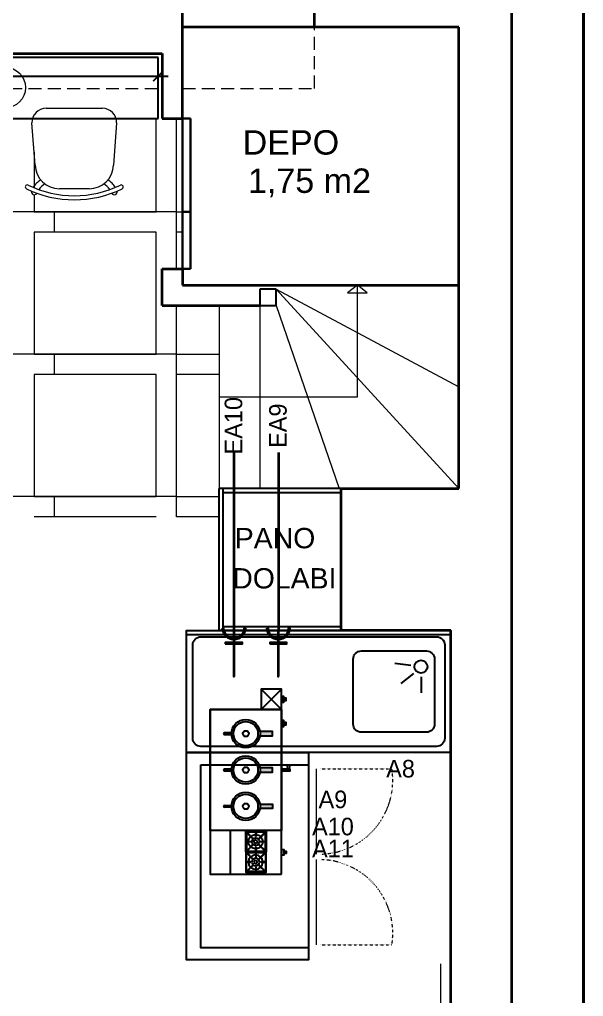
# Model space of a CAD drawing. Header units: millimetres. Extents: x -937 to 10425, y -275 to 2422.
# Drawn here: x 4605.3 to 4882.8, y 750.3 to 1231 of the extents above; entities that cross this region are included whole.
import ezdxf
from ezdxf.enums import TextEntityAlignment as Align

# ---------------------------------------------------------------- set-up
doc = ezdxf.new("R2010")
doc.units = ezdxf.units.MM
doc.header["$PDMODE"] = 35
doc.linetypes.add('DOT', pattern=[0.25, 0, -0.25])
doc.linetypes.add('HIDDEN', pattern=[9.524999999999999, 6.349999999999999, -3.174999999999999])
for name, color, linetype in [('-DWG_ANA', 7, 'Continuous'), ('ELEKTRİK', 10, 'Continuous'), ('S2000-002 Çizgi', 7, 'Continuous'), ('SKTÜRK-002 Çizgi', 7, 'Continuous'), ('stair', 3, 'Continuous')]:
    doc.layers.add(name, color=color, linetype=linetype)
for name, color, linetype, lineweight in [('-DWG_DETAY1', 7, 'Continuous', 9), ('-DWG_DETAY4', 7, 'DOT', 18), ('ELK', 1, 'Continuous', 35), ('Sebe - ANTET', 143, 'Continuous', 5), ('Sebe - Aydınlatma', 240, 'Continuous', 18), ('Sebe - Dograma', 4, 'Continuous', 30), ('Sebe - Duvar', 5, 'Continuous', 35), ('Sebe - Merdiven', 6, 'Continuous', 18), ('Sebe - Mobilya', 11, 'Continuous', 25), ('Sebe - Mobilya Alçak', 41, 'Continuous', 20), ('Sebe - Tefriş - ince', 9, 'Continuous', 0), ('Sebe - Yazı', 8, 'Continuous', 15)]:
    doc.layers.add(name, color=color, linetype=linetype, lineweight=lineweight)
doc.styles.get("Standard").update_dxf_attribs({"font": 'arial.ttf'})
doc.styles.add('TAKSİM', font='GOTHIC.TTF', dxfattribs={"height": 20})
doc.dimstyles.new('ölçü iç', dxfattribs={"dimtxt": 15, "dimasz": 5, "dimexe": 5, "dimexo": 0.625, "dimtad": 1, "dimdec": 0, "dimtxsty": 'Standard', "dimblk": 'ARCHTICK', "dimcen": 5, "dimdle": 5, "dimclrd": 253, "dimclre": 253, "dimadec": 0, "dimazin": 0, "dimtfac": 1, "dimtdec": 0, "dimtmove": 0, "dimatfit": 3, "dimldrblk": 'ARCHTICK', "dimfxl": 30, "dimfxlon": 1, "dimarcsym": 2})

# ---------------------------------------------------------------- blocks, each defined once
blk = doc.blocks.new('_ArchTick')
at = {"color": 0, "linetype": 'ByBlock', "const_width": 0.15}
blk.add_lwpolyline([(-0.5, -0.5), (0.5, 0.5)], dxfattribs=at)
blk = doc.blocks.new('*D163')
at = {"layer": 'Defpoints', "color": 0, "transparency": 16777216}
for p in [(4673.510255148074, 1203.109673479783), (4315.510255148074, 1197.082130170431), (4673.510255148074, 1197.282120942092)]:
    blk.add_point(p, dxfattribs=at)
at = {"layer": 'Sebe - Tefriş - ince', "color": 253, "lineweight": -2, "transparency": 16777216}
for p, q in [((4315.510255148074, 1197.707130170431), (4315.510255148074, 1208.109673479783)), ((4673.510255148074, 1197.907120942092), (4673.510255148074, 1208.109673479783)), ((4310.510255148074, 1203.109673479783), (4678.510255148074, 1203.109673479783))]:
    blk.add_line(p, q, dxfattribs=at)
at = {"layer": 'Sebe - Tefriş - ince', "color": 253, "lineweight": -2, "transparency": 16777216, "xscale": 5, "yscale": 5, "zscale": 5, "rotation": 180}
blk.add_blockref('_ArchTick', (4315.510255148074, 1203.109673479783), dxfattribs=at)
at = {"layer": 'Sebe - Tefriş - ince', "color": 253, "lineweight": -2, "transparency": 16777216, "xscale": 5, "yscale": 5, "zscale": 5}
blk.add_blockref('_ArchTick', (4673.510255148074, 1203.109673479783), dxfattribs=at)
at = {"layer": 'Sebe - Tefriş - ince', "color": 0, "transparency": 16777216, "insert": (4494.510255148074, 1211.398384257409), "char_height": 15, "attachment_point": 5}
blk.add_mtext('358', dxfattribs=at)
blk = doc.blocks.new('A$C08847F1B')
at = {"layer": 'S2000-002 Çizgi'}
blk.add_lwpolyline([(-1.08697081487e-05, 30.56933599183321), (30.56932992652264, 30.56933599183321), (30.56932992652264, -4.8043993957e-06), (-1.08697081487e-05, -4.8043993957e-06), (-1.08697081487e-05, 30.56933599183321)], dxfattribs=at)
blk.add_lwpolyline([(15.5467423541636, 29.52100468880781), (15.5467423541636, 23.44068313125808, -0.4142135623730951), (15.33707609355861, 23.23101687065264), (15.23224296325588, 23.23101687065264, -0.4142135623730951), (15.02257670265044, 23.44068313125808), (15.02257670265044, 29.52100468880781), (2.684409344779396, 29.52100468880781, 0.6681786379192877), (2.313768258129584, 28.62619795064529), (10.80520014284729, 20.13476606592667, -0.8104432851896715), (10.38339609087506, 19.81528794459882), (1.585204476214585, 28.61347955925976, 0.6681786379193126), (1.048320433317257, 28.39109490726969), (1.048320433317257, 15.54674841947326), (7.128641990866981, 15.54674841947326, -0.4142135623730951), (7.338308251472426, 15.33708215886872), (7.338308251472426, 15.232249028566, -0.4142135623730951), (7.128641990866981, 15.02258276796055), (1.048320433317257, 15.02258276796055), (1.048320433317257, 2.684415410089059, 0.6681786379192877), (1.943127171479773, 2.313774323439247), (10.43455905619794, 10.80520620815696, -0.8104432851896715), (10.75403717752624, 10.38340215618518), (1.955845562865306, 1.585210541525157, 0.6681786379193126), (2.17823021485583, 1.04832649862783), (15.02257670265044, 1.04832649862692), (15.02257670265044, 7.128648056176642, -0.4142135623730951), (15.23224296325588, 7.338314316782088), (15.33707609355861, 7.338314316782088, -0.4142135623730951), (15.5467423541636, 7.128648056176642), (15.5467423541636, 1.04832649862692), (27.88490971203464, 1.04832649862692, 0.6681786379192877), (28.25555079868491, 1.943133236789435), (19.76411891396719, 10.43456512150715, -0.8104432851896717), (20.18592296593943, 10.75404324283499), (28.98411458059945, 1.955851628174968, 0.6681786379193126), (29.52099862349678, 2.178236280165037), (29.52099862349678, 15.02258276796055), (23.44067706594706, 15.02258276796055, -0.4142135623730951), (23.23101080534161, 15.232249028566), (23.23101080534207, 15.33708215886872, -0.4142135623730951), (23.44067706594706, 15.54674841947326), (29.52099862349678, 15.54674841947326), (29.52099862349678, 28.39109490726969, 0.6681786379193126), (28.98411458059945, 28.61347955925976), (20.18592296593943, 19.81528794459882, -0.8104432851896715), (19.76411891396719, 20.13476606592667), (28.25555079868491, 28.62619795064529, 0.6681786379192877), (27.88490971203464, 29.52100468880781)], format="xyb", close=True, dxfattribs=at)
for radius in [10.75000880901227, 5.655118676306867, 2.598184596683391]:
    blk.add_circle((15.28468049315234, 15.79797985083223), radius, dxfattribs=at)
blk = doc.blocks.new('A$C0AAB4699')
at = {"layer": 'S2000-002 Çizgi'}
for points in [[(34.3807257616063, 14.78749576513827, -0.0722128195655684), (32.36925600761606, 14.78749576513827), (32.36925600761606, 8.523944302000016), (34.3807257616063, 8.523944302000016)], [(50.24425600761606, 8.523944302000016), (52.25572576160629, 8.523944302000016), (52.25572576160629, 14.78749576513827, -0.0722128195655684), (50.24425600761606, 14.78749576513827)], [(68.11925600761606, 8.523944302000016), (70.1307257616063, 8.523944302000016), (70.1307257616063, 14.78749576513827, -0.0722128195655684), (68.11925600761606, 14.78749576513827)]]:
    blk.add_hatch(color=256, dxfattribs=at).paths.add_polyline_path(points)
for p, q in [((80.99999088461117, 14.21486881393503), (90.99999088461115, 4.214868813935026)), ((90.99999088461115, 14.21486881393503), (80.99999088461117, 4.214868813935026))]:
    blk.add_line(p, q, dxfattribs=at)
for points in [[(-9.1153888206e-06, 4.214868813935026), (80.99999088461117, 4.214868813935026), (80.99999088461117, 39.21486881393503), (-9.1153888206e-06, 39.21486881393503)], [(-9.1153888206e-06, 29.21486881393503), (21.49999088461118, 29.21486881393503), (21.49999088461118, 39.21486881393503), (-9.1153888206e-06, 39.21486881393503)], [(80.99999088461117, 4.214868813935026), (21.49999088461118, 4.214868813935026), (21.49999088461118, 39.21486881393503), (80.99999088461117, 39.21486881393503)], [(80.99999088461117, 4.214868813935026), (90.99999088461115, 4.214868813935026), (90.99999088461115, 14.21486881393503), (80.99999088461117, 14.21486881393503)], [(9.27871351894828, 4.214868813935026), (12.19471351894936, 4.214868813935026), (12.19471351894936, 3.04846881393405), (9.27871351894828, 3.04846881393405)], [(10.15351351894969, 3.04846881393405), (11.31991351894794, 3.04846881393405), (11.31991351894794, 1.882068813934893), (10.15351351894969, 1.882068813934893)], [(53.84823005945599, 0.202836296735768), (51.18846925953675, 0.4113672894472984), (51.18846925953675, 1.036968932365198), (53.84823005945599, 1.245499925076728)], [(75.53315452851893, 4.214868813935026), (72.61715452851784, 4.214868813935026), (72.61715452851784, 3.04846881393405), (75.53315452851893, 3.04846881393405)], [(74.6583545285175, 3.04846881393405), (73.49195452851927, 3.04846881393405), (73.49195452851927, 1.882068813934893), (74.6583545285175, 1.882068813934893)], [(87.45799088461172, 4.214868813935026), (84.54199088461066, 4.214868813935026), (84.54199088461066, 3.04846881393405), (87.45799088461172, 3.04846881393405)], [(86.5831908846103, 3.04846881393405), (85.41679088461207, 3.04846881393405), (85.41679088461207, 1.882068813934893), (86.5831908846103, 1.882068813934893)]]:
    blk.add_lwpolyline(points, close=True, dxfattribs=at)
for points in [[(32.9373856725797, 28.70117697192564), (32.9373856725797, 32.22389019807905)], [(33.81259609664267, 32.22389019807905), (33.81259609664267, 28.70117697192564)], [(50.81238567257969, 32.22389019807905), (50.81238567257969, 28.70117697192564)], [(51.68759609664268, 28.70117697192564), (51.68759609664268, 32.22389019807905)], [(68.6873856725797, 32.22389019807905), (68.6873856725797, 28.70117697192564)], [(69.56259609664265, 28.70117697192564), (69.56259609664265, 32.22389019807905)], [(34.3807257616063, 14.78749576513837), (34.3807257616063, 8.523944302000016), (32.36925600761606, 8.523944302000016), (32.36925600761606, 14.78749576513837)], [(50.24425600761606, 14.78749576513837), (50.24425600761606, 8.523944302000016), (52.25572576160629, 8.523944302000016), (52.25572576160629, 14.78749576513837)], [(68.11925600761606, 14.78749576513837), (68.11925600761606, 8.523944302000016), (70.1307257616063, 8.523944302000016), (70.1307257616063, 14.78749576513837)], [(51.79564194613431, 2.3986449378e-06), (50.70433982308805, 2.3986449378e-06), (50.70433982308805, 4.214868813935026)], [(51.79564194613431, 4.214868813935026), (51.79564194613431, 1.084572582696637)], [(51.79564194613431, 0.3637636391158594), (51.79564194613431, 2.3986449378e-06)]]:
    blk.add_lwpolyline(points, dxfattribs=at)
for centre, radius in [((33.37499088461118, 21.71486881393503), 7), ((33.37499088461118, 21.71486881393503), 6), ((51.24999088461118, 21.71486881393503), 7), ((51.24999088461118, 21.71486881393503), 6), ((69.12499088461117, 21.71486881393503), 7), ((69.12499088461117, 21.71486881393503), 6), ((33.37499088461118, 21.71486881393503), 1.445467692938109), ((51.24999088461118, 21.71486881393503), 1.445467692938109), ((69.12499088461117, 21.71486881393503), 1.445467692938109)]:
    blk.add_circle(centre, radius, dxfattribs=at)
for centre in [(33.37499088461118, 32.22389019807905), (51.24999088461118, 32.22389019807905), (69.12499088461117, 32.22389019807905)]:
    blk.add_arc(centre, 0.4376052120314853, 0, 180, dxfattribs=at)
at = {"layer": 'S2000-002 Çizgi', "yscale": 0.3284582400001454}
for p, xscale, zscale in [((10.95923543848403, 11.69618367231396), -0.3284582400001454, 0.3284582400000002), ((10.95924257897513, 11.69618367231396), 0.3284582400001454, 0.3284582400001454)]:
    blk.add_blockref('A$C08847F1B', p, dxfattribs=dict(at, xscale=xscale, zscale=zscale))
blk = doc.blocks.new('*D160')
at = {"layer": 'Defpoints', "color": 0, "transparency": 16777216}
for p in [(4673.510255148074, 1203.109673479783), (4315.510255148074, 1197.082130170431), (4673.510255148074, 1197.282120942092)]:
    blk.add_point(p, dxfattribs=at)
at = {"layer": 'Sebe - Tefriş - ince', "color": 253, "lineweight": -2, "transparency": 16777216}
for p, q in [((4315.510255148074, 1197.707130170431), (4315.510255148074, 1208.109673479783)), ((4673.510255148074, 1197.907120942092), (4673.510255148074, 1208.109673479783)), ((4310.510255148074, 1203.109673479783), (4678.510255148074, 1203.109673479783))]:
    blk.add_line(p, q, dxfattribs=at)
at = {"layer": 'Sebe - Tefriş - ince', "color": 253, "lineweight": -2, "transparency": 16777216, "xscale": 5, "yscale": 5, "zscale": 5, "rotation": 180}
blk.add_blockref('_ArchTick', (4315.510255148074, 1203.109673479783), dxfattribs=at)
at = {"layer": 'Sebe - Tefriş - ince', "color": 253, "lineweight": -2, "transparency": 16777216, "xscale": 5, "yscale": 5, "zscale": 5}
blk.add_blockref('_ArchTick', (4673.510255148074, 1203.109673479783), dxfattribs=at)
at = {"layer": 'Sebe - Tefriş - ince', "color": 0, "transparency": 16777216, "insert": (4494.510255148074, 1211.398384257409), "char_height": 15, "attachment_point": 5}
blk.add_mtext('358', dxfattribs=at)
blk = doc.blocks.new('A$C5EE302AF')
at = {"layer": '-DWG_ANA', "color": 0}
blk.add_lwpolyline([(-2.751512511167675e-07, 119.1590969458539), (52.99999972484875, 119.1590969458539), (52.99999972484875, 29.15909694585389), (-2.751512511167675e-07, 29.15909694585389)], close=True, dxfattribs=at)
at = {"layer": '-DWG_DETAY1', "color": 0}
for p, q in [((56.99999972484875, 75.15909683834434), (56.99999972484875, 117.1590967308421)), ((56.99999972484875, 30.51947350326191), (56.99999972484875, 72.51947339575963))]:
    blk.add_line(p, q, dxfattribs=at)
at = {"layer": '-DWG_DETAY4', "color": 0}
blk.add_line((58.99999972484875, 30.51947361077146), (93.99999972484875, 30.51947361077146), dxfattribs=at)
blk.add_lwpolyline([(58.99999972484875, 117.1590967308421), (93.99999972484875, 117.1590967308421, -0.4548848171033103), (58.99999972484875, 75.18940672095596, -0.4142135623730951)], format="xyb", dxfattribs=at)
blk.add_arc((58.20673501222677, 36.24892204759078), 36.24892244161198, 350.9057804484031, 88.74604966090799, dxfattribs=at)
blk = doc.blocks.new('A$C50025146')
at = {"layer": 'ELEKTRİK'}
for points in [[(16.0258407970905, 9.846670621633166), (16.5885051934838, 9.846670621633166), (16.5885051934838, 1.406704675742731), (16.0258407970905, 1.406704675742731)], [(6.940050297998823e-05, 5.345355450490388), (6.940050297998823e-05, 5.908019846885509), (22.50664525620232, 5.908019846885509), (22.50664525620232, 5.345355450490388)]]:
    blk.add_hatch(color=256, dxfattribs=at).paths.add_polyline_path(points)
h = blk.add_hatch(color=256, dxfattribs=at)
edge = h.paths.add_edge_path()
edge.add_line((23.70435837441619, 11.25333161261187), (23.70435837441619, 10.69066721622039))
edge.add_ellipse((23.70435837441619, 5.626687648689767), major_axis=(3.580774291992597, -3.580774291992606), ratio=0.9999999999999413, start_angle=134.9999999999983, end_angle=314.9999999999983)
edge.add_line((23.70435837441619, 0.5627080811555061), (23.70435837441619, 4.368476402305532e-05))
edge.add_ellipse((23.70435837441619, 5.626687648689767), major_axis=(3.978638102213783, 3.978638102213774), ratio=0.9999999999999128, start_angle=45.0000000000025, end_angle=225.0000000000025, ccw=False)
for points, elevation in [([(16.0258407970905, 1.406704675742731), (16.0258407970905, 9.846670621633166), (16.5885051934838, 9.846670621633166), (16.5885051934838, 1.406704675742731)], 4.791194770819646e-08), ([(6.940050297998823e-05, 5.908019846885509), (22.50664525620232, 5.908019846885509), (22.50664525620232, 5.345355450490388), (6.940050297998823e-05, 5.345355450490388)], 4.794507297291503e-08)]:
    blk.add_lwpolyline(points, close=True, dxfattribs=dict(at, elevation=elevation))
at = {"layer": 'ELEKTRİK', "elevation": 4.798666618537076e-08}
blk.add_lwpolyline([(23.70435837441437, 4.368476402305532e-05), (23.70435837441619, 0.5627080811555061, -0.9999999999999944), (23.70435837441619, 10.69066721622039), (23.70435837441619, 11.25333161261187, 0.9999999999999944)], format="xyb", close=True, dxfattribs=at)

msp = doc.modelspace()

# ---------------------------------------------------------------- linework, layer by layer
msp.add_lwpolyline([(4687.510255148074, 870.2821209420922), (4747.510255148074, 870.2821209420922), (4747.510255148074, 768.2821209420922), (4687.510255148074, 768.2821209420922)], close=True)
at = {"layer": 'ELK', "color": 1}
for p, q in [((4710.79671052254, 1017.972267324292), (4710.796710522511, 930.2821209420922)), ((4732.667842580595, 1017.972267324292), (4732.667842580566, 930.2821209420922))]:
    msp.add_line(p, q, dxfattribs=at)
at = {"layer": 'S2000-002 Çizgi'}
for p, q in [((4797.852579024384, 913.0442629542736), (4790.040865985829, 914.1569307612849)), ((4799.082761814898, 909.2350207557743), (4792.985074245162, 904.2271173474242)), ((4802.99141676611, 907.571942378529), (4802.99141676611, 899.681385348415))]:
    msp.add_line(p, q, dxfattribs=at)
for points in [[(4817.510255148074, 928.2821209420922), (4687.510255148074, 928.2821209420922), (4687.510255148074, 930.2821209420922), (4817.510255148074, 930.2821209420922)], [(4817.510255148074, 870.2821209420922), (4687.510255148074, 870.2821209420922), (4687.510255148074, 930.2821209420922), (4817.510255148074, 930.2821209420922)]]:
    msp.add_lwpolyline(points, close=True, dxfattribs=at)
for points in [[(4810.510255148076, 873.2821209420913), (4694.510255148076, 873.2821209420922, -0.4142135623730919), (4690.510255148076, 877.2821209420922), (4690.510255148074, 923.2821209420922, -0.4142135623731057), (4694.510255148074, 927.2821209420922), (4810.510255148076, 927.2821209420922, -0.4142135623730951), (4814.510255148076, 923.2821209420922), (4814.510255148076, 877.2821209420913, -0.4142135623730844)], [(4805.510255148076, 880.2821209420922), (4773.510255148076, 880.2821209420913, -0.4142135623730951), (4769.510255148076, 884.2821209420913), (4769.510255148076, 916.2821209420913, -0.4142135623730951), (4773.510255148076, 920.2821209420913), (4805.510255148076, 920.2821209420922, -0.4142135623730951), (4809.510255148076, 916.2821209420922), (4809.510255148076, 884.2821209420922, -0.4142135623730951)]]:
    msp.add_lwpolyline(points, format="xyb", close=True, dxfattribs=at)
msp.add_circle((4802.796047125719, 912.5374775024334), 3.187919533039349, dxfattribs=at)
at = {"layer": 'Sebe - ANTET', "lineweight": 40}
msp.add_lwpolyline([(3906.708892469615, 218.5500540086264), (4882.771558349832, 218.529254008628), (4882.771558349832, 1322.153100910718), (3906.708892469615, 1322.173900910716)], close=True, dxfattribs=at)
at = {"layer": 'Sebe - Aydınlatma'}
msp.add_circle((4598.305139448905, 1197.481291856462), 10, dxfattribs=at)
at = {"layer": 'Sebe - Dograma'}
for p, q in [((4685.51025172256, 1108.282119993517), (4685.51025172256, 1182.282119993516)), ((4685.51025172256, 1182.282119993516), (4689.51025172256, 1182.282119993516)), ((4689.51025172256, 1182.282119993517), (4689.51025172256, 1108.282119993517)), ((4685.51025172256, 1136.282119993517), (4689.51025172256, 1136.282119993517)), ((4689.51025172256, 1108.282119993517), (4685.51025172256, 1108.282119993517))]:
    msp.add_line(p, q, dxfattribs=at)
at = {"layer": 'Sebe - Duvar', "lineweight": 35}
for p, q in [((4685.510255148074, 1182.282120942092), (4685.510255148074, 1279.282120942087)), ((4847.510255148074, 256.2821119474243), (4847.510255148078, 1279.282120942086)), ((4750.510255148074, 1227.282120942092), (4750.510255148074, 1273.282120942087)), ((4821.510255148074, 1227.282120942088), (4750.510255148074, 1227.282120942092)), ((4821.510255148074, 1100.282120942092), (4821.510255148074, 1227.282120942088)), ((4314.510255148074, 1214.282120942092), (4675.510255148074, 1214.282120942092)), ((4675.510255148074, 1214.282120942092), (4675.510255148074, 1182.282120942092)), ((4675.510255148074, 1182.282120942092), (4685.510255148074, 1182.282120942092)), ((4675.510255148074, 1090.282120942092), (4675.510255148074, 1108.282120942092)), ((4675.510255148074, 1108.282120942092), (4685.510255148074, 1108.282120942092)), ((4685.510255148074, 1108.282120942092), (4685.510255148074, 1100.282120942092)), ((4685.510255148074, 1100.282120942092), (4821.510255148074, 1100.282120942092)), ((4821.510255148074, 1000.282120942092), (4821.510255148074, 1100.282120942092)), ((4675.510255148074, 1090.282120942092), (4723.510255148074, 1090.282120942092)), ((4763.510255148074, 930.2821209420922), (4763.510255148074, 1000.282120942092)), ((4763.510255148074, 1000.282120942092), (4821.510255148074, 1000.282120942092)), ((4817.510255148074, 930.2821209420922), (4763.510255148074, 930.2821209420922)), ((4817.510255148074, 380.2821209420922), (4817.510255148074, 930.2821209420922))]:
    msp.add_line(p, q, dxfattribs=at)
at = {"layer": 'Sebe - Merdiven'}
for p, q in [((4731.510255148074, 1098.282120942092), (4821.510255148074, 1000.282120942092)), ((4731.510255148074, 1098.282120942092), (4821.510255148074, 1050.282120942092)), ((4771.663766998419, 1100.282120942092), (4766.673084156224, 1096.476412341829)), ((4766.673084156224, 1096.476412341829), (4776.4065948075, 1096.476412341829)), ((4771.663766998419, 1045.282120942092), (4771.663766998419, 1100.282120942092)), ((4776.4065948075, 1096.476412341829), (4771.663766998419, 1100.282120942092)), ((4703.510255148074, 1090.282120942092), (4703.510255148074, 1000.282120942092)), ((4723.510255148074, 1090.282120942092), (4723.510255148074, 1000.282120942092)), ((4731.510255148074, 1090.282120942092), (4762.510255148074, 1000.282120942092)), ((4703.510255148074, 1045.282120942092), (4771.663766998419, 1045.282120942092)), ((4703.510255148074, 1000.282120942092), (4763.510255148074, 1000.282120942092))]:
    msp.add_line(p, q, dxfattribs=at)
at = {"layer": 'Sebe - Mobilya'}
for p, q in [((4673.510255148074, 1212.282120942092), (4315.510255148074, 1212.282120942092)), ((4673.510255148074, 1182.282120942092), (4673.510255148074, 1212.282120942092)), ((4355.510255148074, 1182.282120942092), (4673.510255148074, 1182.282120942092)), ((4703.510255148074, 930.2821209420922), (4703.510255148074, 1000.282120942092)), ((4763.510255148074, 1000.282120942092), (4703.510255148074, 1000.282120942092)), ((4705.510255148074, 930.2821209420922), (4705.510255148074, 1000.282120942092)), ((4705.510255148074, 998.2821209420922), (4763.510255148074, 998.2821209420922)), ((4763.510255148074, 930.2821209420922), (4703.510255148074, 930.2821209420922)), ((4705.510255148074, 932.2821209420922), (4763.510255148074, 932.2821209420922))]:
    msp.add_line(p, q, dxfattribs=at)
at = {"layer": 'Sebe - Mobilya Alçak', "ltscale": 30}
for p, q in [((4618.44096356181, 1187.282120942491), (4646.103662536741, 1187.282120941694)), ((4612.978376806159, 1159.372473759602), (4611.442946845393, 1180.115501497068)), ((4653.101679252743, 1180.115501495868), (4651.566249290781, 1159.372473758491)), ((4639.570245013101, 1147.682120941882), (4624.974381083166, 1147.682120942302))]:
    msp.add_line(p, q, dxfattribs=at)
for centre, radius, start, end in [((4618.440963561608, 1180.28212094249), 7.000000000001044, 89.99999999835853, 181.3639275299446), ((4646.103662536539, 1180.282120941694), 7.000000000000227, 358.6360724667455, 89.99999999833247), ((4624.974381083512, 1159.682120942302), 12.00000000000011, 181.4786205113784, 269.9999999983585), ((4639.570245013447, 1159.682120941882), 12.00000000000049, 269.9999999983585, 358.5213794853378), ((4632.272627624866, 1196.429470666073), 52.13989767268671, 244.2098047318773, 295.7894557850829), ((4623.185802168884, 1140.906399215445), 13.42223557113271, 123.8435500054676, 146.1782943896396), ((4622.570943025642, 1142.033835788215), 9.40792221088551, 120.8901887142624, 145.882352533616), ((4641.973610170712, 1142.03371057879), 9.40792221088551, 34.11690798340911, 59.10907180270326), ((4641.358736476359, 1140.90628194174), 13.42223557113271, 33.82096612730004, 56.15571051154379), ((4632.272627624866, 1196.429470666073), 54.13989767268671, 244.2098047318773, 295.7894557850829), ((4612.579884469378, 1146.114312190045), 1.38633345823072, 162.3823187449835, 334.8695160164667), ((4651.964672028698, 1146.114312188911), 1.38633345823072, 205.1304839802451, 17.61768125171256)]:
    msp.add_arc(centre, radius, start, end, dxfattribs=at)
at = {"layer": 'Sebe - Mobilya Alçak'}
for centre, start, end in [((4609.15267897909, 1148.582666182592), 64.20980473187736, 244.2098047318773), ((4655.39194711723, 1148.58266618126), 295.7901952648219, 115.7901952648218)]:
    msp.add_arc(centre, 1.000000000000607, start, end, dxfattribs=at)
at = {"layer": 'Sebe - Tefriş - ince', "lineweight": 35}
msp.add_line((4750.510255148074, 1227.282120942092), (4685.510255148074, 1227.282120942094), dxfattribs=at)
msp.add_line((4750.510255148074, 1227.282120942092), (4685.510255148074, 1227.282120942094), dxfattribs=at)
at = {"layer": 'Sebe - Tefriş - ince', "linetype": 'HIDDEN'}
for p, q in [((4750.510255148074, 1197.082130170431), (4750.510255148076, 1227.282120942092)), ((4750.510255148074, 1197.082130170431), (4750.510255148076, 1227.282120942092)), ((4314.510255148074, 1197.082130170431), (4675.510255148074, 1197.082130170431)), ((4314.510255148074, 1197.082130170431), (4675.510255148074, 1197.082130170431)), ((4685.510255148074, 1197.082130170431), (4750.510255148074, 1197.082130170431)), ((4685.510255148074, 1197.082130170431), (4750.510255148074, 1197.082130170431))]:
    msp.add_line(p, q, dxfattribs=at)
at = {"layer": 'Sebe - Tefriş - ince'}
for p, q in [((4672.51025514808, 1136.282120942092), (4672.51025514808, 1182.282120942092)), ((4682.51025514808, 1126.282120942092), (4682.51025514808, 1182.282120942092)), ((4682.51025514808, 1126.282120942092), (4682.51025514808, 1182.282120942092)), ((4612.51025514808, 1165.696604971175), (4612.51025514808, 1148.179936332496)), ((4612.51025514808, 1165.696604971175), (4612.51025514808, 1148.179936332496)), ((4612.51025514808, 1144.729728420451), (4612.51025514808, 1136.282120942092)), ((4622.51025514808, 1136.282120942092), (4562.51025514808, 1136.282120942092)), ((4612.51025514808, 1136.282120942092), (4672.51025514808, 1136.282120942092)), ((4682.51025514808, 1136.282120942092), (4622.51025514808, 1136.282120942092)), ((4622.51025514808, 1126.282120942092), (4622.51025514808, 1136.282120942092)), ((4682.51025514808, 1108.282120942092), (4682.51025514808, 1136.282120942092)), ((4682.51025514808, 1136.282120942092), (4685.51025172256, 1136.282120942092)), ((4682.51025514808, 1108.282120942092), (4682.51025514808, 1136.282120942092)), ((4682.51025514808, 1136.282120942092), (4685.51025172256, 1136.282120942092)), ((4672.51025514808, 1126.282120942092), (4612.51025514808, 1126.282120942092)), ((4612.51025514808, 1126.282120942092), (4612.51025514808, 1066.282120942092)), ((4672.51025514808, 1066.282120942092), (4672.51025514808, 1126.282120942092)), ((4685.51025172256, 1126.282120942092), (4682.51025514808, 1126.282120942092)), ((4685.51025172256, 1126.282120942092), (4682.51025514808, 1126.282120942092)), ((4682.51025514808, 1056.282120942092), (4682.51025514808, 1090.282120942092)), ((4622.51025514808, 1066.282120942092), (4597.071314641704, 1066.282120942092)), ((4612.51025514808, 1066.282120942092), (4672.51025514808, 1066.282120942092)), ((4682.51025514808, 1066.282120942092), (4622.51025514808, 1066.282120942092)), ((4622.51025514808, 1056.282120942092), (4622.51025514808, 1066.282120942092)), ((4682.51025514808, 986.2821209420922), (4682.51025514808, 1066.282120942092)), ((4682.51025514808, 1066.282120942092), (4703.510255148074, 1066.282120942092)), ((4672.51025514808, 1056.282120942092), (4612.51025514808, 1056.282120942092)), ((4612.51025514808, 1056.282120942092), (4612.51025514808, 996.2821209420922)), ((4672.51025514808, 996.2821209420922), (4672.51025514808, 1056.282120942092)), ((4703.510255148074, 1056.282120942092), (4682.51025514808, 1056.282120942092)), ((4622.51025514808, 996.2821209420922), (4562.51025514808, 996.2821209420922)), ((4612.51025514808, 996.2821209420922), (4672.51025514808, 996.2821209420922)), ((4682.51025514808, 996.2821209420922), (4622.51025514808, 996.2821209420922)), ((4622.51025514808, 986.2821209420922), (4622.51025514808, 996.2821209420922)), ((4682.51025514808, 996.2821209420922), (4703.510255148074, 996.2821209420922)), ((4672.51025514808, 986.2821209420922), (4612.51025514808, 986.2821209420922)), ((4703.510255148074, 986.2821209420922), (4682.51025514808, 986.2821209420922)), ((4705.510255148074, 930.2821209420922), (4705.510255148074, 932.2821209420922)), ((4812.51025514808, 766.2821209420922), (4812.510255147713, 705.2813142435962))]:
    msp.add_line(p, q, dxfattribs=at)
at = {"layer": 'stair'}
for p, q in [((4731.510255148074, 1098.282120942092), (4723.510255148074, 1098.282120942092)), ((4723.510255148074, 1098.282120942092), (4723.510255148074, 1090.282120942092)), ((4731.510255148074, 1090.282120942092), (4731.510255148074, 1098.282120942092)), ((4723.510255148074, 1090.282120942092), (4731.510255148074, 1090.282120942092))]:
    msp.add_line(p, q, dxfattribs=at)

# ---------------------------------------------------------------- block references
msp.add_blockref('A$C5EE302AF', (4694.510255423225, 745.1230239962383))
at = {"layer": 'ELEKTRİK', "xscale": -1, "rotation": 270.0000000000001}
for p in [(4705.170022873834, 907.7754756858753, -4.794507297291816e-08), (4727.041154931889, 907.7754756858753, -4.794507297291816e-08)]:
    msp.add_blockref('A$C50025146', p, dxfattribs=at)
at = {"layer": 'S2000-002 Çizgi', "rotation": 90.00000000000001}
msp.add_blockref('A$C0AAB4699', (4738.349323126888, 810.4619359507255), dxfattribs=at)

# ---------------------------------------------------------------- texts
at = {"layer": 'ELK', "color": 1, "style": 'TAKSİM'}
for s, p in [('EA10', (4714.890144257006, 1031.109217540824)), ('EA9', (4736.761276315061, 1031.109217540824))]:
    msp.add_text(s, height=8.64, rotation=90, dxfattribs=at).set_placement(p, align=Align.CENTER)
at = {"layer": 'Sebe - Mobilya'}
for s, p in [('PANO ', (4711.248541725465, 970.8089140256725)), ('DOLABI ', (4710.01137109871, 951.0300183774889))]:
    msp.add_text(s, height=10, dxfattribs=at).set_placement(p)
at = {"layer": 'Sebe - Yazı'}
for s, p in [('DEPO', (4715.090152535731, 1164.502076997184)), ('1,75 m2', (4717.686916537583, 1145.665455626429))]:
    msp.add_text(s, height=12, dxfattribs=at).set_placement(p)
at = {"layer": 'SKTÜRK-002 Çizgi', "style": 'TAKSİM'}
for s, p in [('A8', (4792.792901324451, 858.0419314219355)), ('A9', (4759.510159581973, 842.9239614587852)), ('A10', (4759.510159581973, 829.5697436152288)), ('A11', (4759.510159581973, 818.7351874321969))]:
    msp.add_text(s, height=8.64, dxfattribs=at).set_placement(p, align=Align.CENTER)

# ---------------------------------------------------------------- dimensions: what is measured, and where the dimension line sits
at = {"layer": 'Sebe - Tefriş - ince'}
for picture in ['*D163', '*D160']:
    dim = msp.add_linear_dim(base=(4673.510255148074, 1203.109673479783), p1=(4315.510255148074, 1197.082130170431), p2=(4673.510255148074, 1197.282120942092), dimstyle='ölçü iç', dxfattribs=at)
    dim.commit()
    dim.dimension.update_dxf_attribs({"geometry": picture, "text_midpoint": (4494.510255148074, 1211.398384257409)})

doc.saveas('drawing.dxf')
